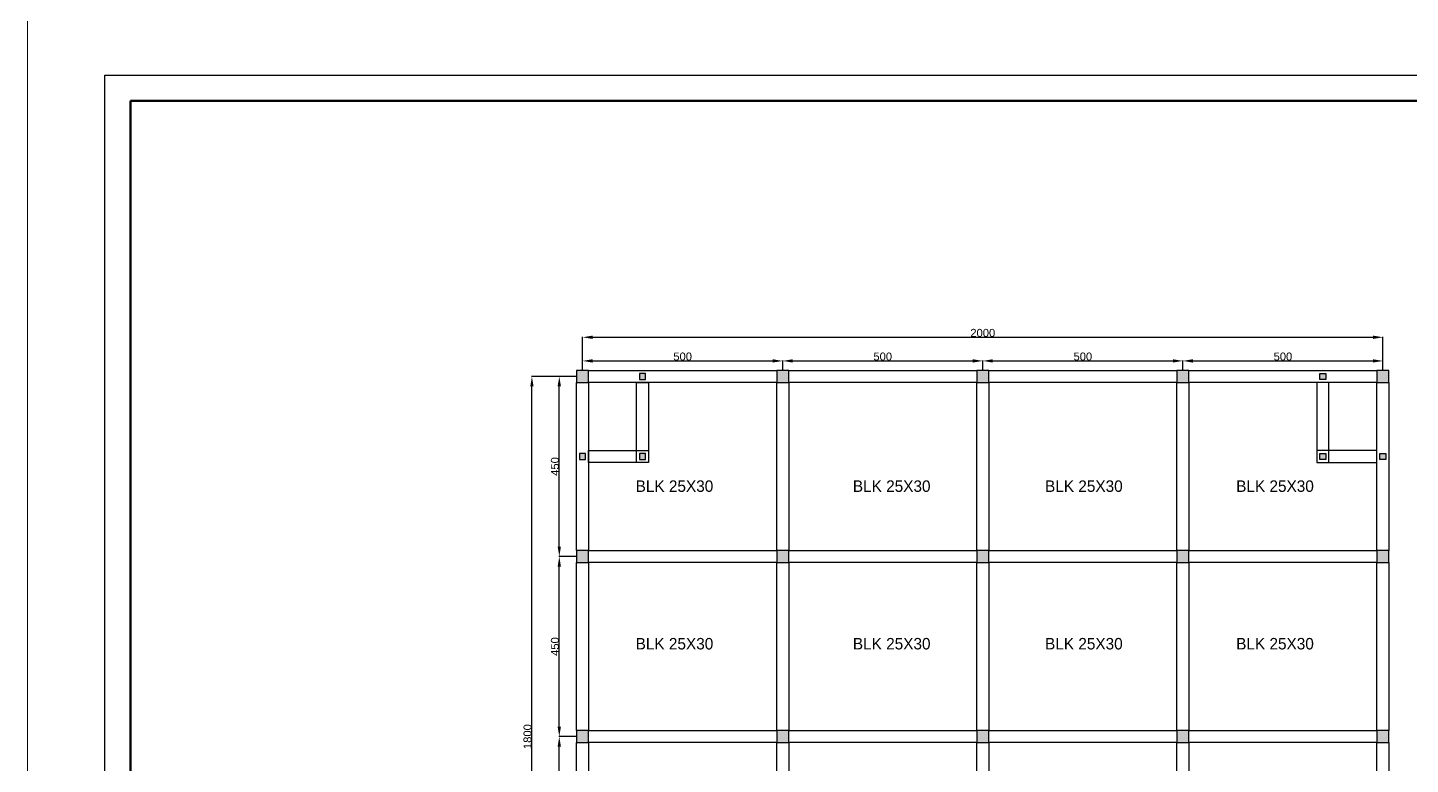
# Model space of a CAD drawing. Header units: centimetres. Extents: x 134057 to 145613, y 5028 to 39996.
# Drawn here: x 134078 to 137533, y 22784 to 24624 of the extents above; entities that cross this region are included whole.
import ezdxf

# ---------------------------------------------------------------- set-up
doc = ezdxf.new("R2010")
doc.units = ezdxf.units.CM
doc.header["$PDMODE"] = 2
for name, color, linetype in [('balok', 123, 'Continuous'), ('dinding', 151, 'Continuous'), ('kolom', 141, 'Continuous')]:
    doc.layers.add(name, color=color, linetype=linetype)
for name, color, linetype, lineweight in [('Kertas', 252, 'Continuous', 20), ('Legenda', 252, 'Continuous', 20), ('TEKS', 190, 'Continuous', 0)]:
    doc.layers.add(name, color=color, linetype=linetype, lineweight=lineweight)
doc.styles.get("Standard").update_dxf_attribs({"font": 'arial.ttf'})
doc.styles.add('TRADITIONAL', font='')
doc.styles.get('TRADITIONAL').set_extended_font_data('Traditional Arabic')
doc.dimstyles.new('ISO-25', dxfattribs={"dimtxt": 2.5, "dimasz": 2.5, "dimexe": 1.25, "dimexo": 0.625, "dimtad": 1, "dimtxsty": 'Standard', "dimcen": 2.5, "dimadec": 0, "dimazin": 0, "dimtfac": 1, "dimtmove": 0, "dimatfit": 3, "dimfxl": 1, "dimarcsym": 0})

# ---------------------------------------------------------------- blocks, each defined once
blk = doc.blocks.new('*D41')
at = {"layer": 'Defpoints', "color": 0, "transparency": 16777216}
for p in [(135965, 23791.7), (135465, 23768), (135965, 23768)]:
    blk.add_point(p, dxfattribs=at)
at = {"layer": 'dinding', "color": 0, "lineweight": -2, "transparency": 16777216}
for p, q in [((135465, 23768.6), (135465, 23793)), ((135490, 23791.7), (135940, 23791.7)), ((135965, 23768.6), (135965, 23793))]:
    blk.add_line(p, q, dxfattribs=at)
at = {"layer": 'dinding', "color": 0, "transparency": 16777216}
for points in [[(135490, 23795.9), (135490, 23787.6), (135465, 23791.7)], [(135940, 23795.9), (135940, 23787.6), (135965, 23791.7)]]:
    blk.add_solid(points, dxfattribs=at)
at = {"layer": 'dinding', "color": 0, "transparency": 16777216, "insert": (135715, 23802.6), "char_height": 20, "attachment_point": 5}
blk.add_mtext('500', dxfattribs=at)
blk = doc.blocks.new('*D33')
at = {"layer": 'Defpoints', "color": 0, "transparency": 16777216}
for p in [(136465, 23791.7), (135965, 23768), (136465, 23768)]:
    blk.add_point(p, dxfattribs=at)
at = {"layer": 'dinding', "color": 0, "lineweight": -2, "transparency": 16777216}
for p, q in [((135965, 23768.6), (135965, 23793)), ((135990, 23791.7), (136440, 23791.7)), ((136465, 23768.6), (136465, 23793))]:
    blk.add_line(p, q, dxfattribs=at)
at = {"layer": 'dinding', "color": 0, "transparency": 16777216}
for points in [[(135990, 23795.9), (135990, 23787.6), (135965, 23791.7)], [(136440, 23795.9), (136440, 23787.6), (136465, 23791.7)]]:
    blk.add_solid(points, dxfattribs=at)
at = {"layer": 'dinding', "color": 0, "transparency": 16777216, "insert": (136215, 23802.6), "char_height": 20, "attachment_point": 5}
blk.add_mtext('500', dxfattribs=at)
blk = doc.blocks.new('*D34')
at = {"layer": 'Defpoints', "color": 0, "transparency": 16777216}
for p in [(136965, 23791.7), (136465, 23768), (136965, 23768)]:
    blk.add_point(p, dxfattribs=at)
at = {"layer": 'dinding', "color": 0, "lineweight": -2, "transparency": 16777216}
for p, q in [((136465, 23768.6), (136465, 23793)), ((136490, 23791.7), (136940, 23791.7)), ((136965, 23768.6), (136965, 23793))]:
    blk.add_line(p, q, dxfattribs=at)
at = {"layer": 'dinding', "color": 0, "transparency": 16777216}
for points in [[(136490, 23795.9), (136490, 23787.6), (136465, 23791.7)], [(136940, 23795.9), (136940, 23787.6), (136965, 23791.7)]]:
    blk.add_solid(points, dxfattribs=at)
at = {"layer": 'dinding', "color": 0, "transparency": 16777216, "insert": (136715, 23802.6), "char_height": 20, "attachment_point": 5}
blk.add_mtext('500', dxfattribs=at)
blk = doc.blocks.new('*D35')
at = {"layer": 'Defpoints', "color": 0, "transparency": 16777216}
for p in [(137465, 23791.7), (136965, 23768), (137465, 23768)]:
    blk.add_point(p, dxfattribs=at)
at = {"layer": 'dinding', "color": 0, "lineweight": -2, "transparency": 16777216}
for p, q in [((136965, 23768.6), (136965, 23793)), ((136990, 23791.7), (137440, 23791.7)), ((137465, 23768.6), (137465, 23793))]:
    blk.add_line(p, q, dxfattribs=at)
at = {"layer": 'dinding', "color": 0, "transparency": 16777216}
for points in [[(136990, 23795.9), (136990, 23787.6), (136965, 23791.7)], [(137440, 23795.9), (137440, 23787.6), (137465, 23791.7)]]:
    blk.add_solid(points, dxfattribs=at)
at = {"layer": 'dinding', "color": 0, "transparency": 16777216, "insert": (137215, 23802.6), "char_height": 20, "attachment_point": 5}
blk.add_mtext('500', dxfattribs=at)
blk = doc.blocks.new('*D36')
at = {"layer": 'Defpoints', "color": 0, "transparency": 16777216}
for p in [(137465, 23850.8), (135465, 23768), (137465, 23768)]:
    blk.add_point(p, dxfattribs=at)
at = {"layer": 'dinding', "color": 0, "lineweight": -2, "transparency": 16777216}
for p, q in [((135465, 23768.6), (135465, 23852)), ((135490, 23850.8), (137440, 23850.8)), ((137465, 23768.6), (137465, 23852))]:
    blk.add_line(p, q, dxfattribs=at)
at = {"layer": 'dinding', "color": 0, "transparency": 16777216}
for points in [[(135490, 23854.9), (135490, 23846.6), (135465, 23850.8)], [(137440, 23854.9), (137440, 23846.6), (137465, 23850.8)]]:
    blk.add_solid(points, dxfattribs=at)
at = {"layer": 'dinding', "color": 0, "transparency": 16777216, "insert": (136465, 23861.6), "char_height": 20, "attachment_point": 5}
blk.add_mtext('2000', dxfattribs=at)
blk = doc.blocks.new('*D42')
at = {"layer": 'Defpoints', "color": 0, "transparency": 16777216}
for p in [(135406.8, 23753), (135450, 23753), (135450, 23303)]:
    blk.add_point(p, dxfattribs=at)
at = {"layer": 'dinding', "color": 0, "lineweight": -2, "transparency": 16777216}
for p, q in [((135449.4, 23753), (135405.5, 23753)), ((135406.8, 23328), (135406.8, 23728)), ((135449.4, 23303), (135405.5, 23303))]:
    blk.add_line(p, q, dxfattribs=at)
at = {"layer": 'dinding', "color": 0, "transparency": 16777216}
for points in [[(135402.6, 23728), (135410.9, 23728), (135406.8, 23753)], [(135402.6, 23328), (135410.9, 23328), (135406.8, 23303)]]:
    blk.add_solid(points, dxfattribs=at)
at = {"layer": 'dinding', "color": 0, "transparency": 16777216, "insert": (135395.9, 23528), "char_height": 20, "attachment_point": 5, "rotation": 90}
blk.add_mtext('450', dxfattribs=at)
blk = doc.blocks.new('*D37')
at = {"layer": 'Defpoints', "color": 0, "transparency": 16777216}
for p in [(135406.8, 23303), (135450, 23303), (135450, 22853)]:
    blk.add_point(p, dxfattribs=at)
at = {"layer": 'dinding', "color": 0, "lineweight": -2, "transparency": 16777216}
for p, q in [((135449.4, 23303), (135405.5, 23303)), ((135406.8, 22878), (135406.8, 23278)), ((135449.4, 22853), (135405.5, 22853))]:
    blk.add_line(p, q, dxfattribs=at)
at = {"layer": 'dinding', "color": 0, "transparency": 16777216}
for points in [[(135402.6, 23278), (135410.9, 23278), (135406.8, 23303)], [(135402.6, 22878), (135410.9, 22878), (135406.8, 22853)]]:
    blk.add_solid(points, dxfattribs=at)
at = {"layer": 'dinding', "color": 0, "transparency": 16777216, "insert": (135395.9, 23078), "char_height": 20, "attachment_point": 5, "rotation": 90}
blk.add_mtext('450', dxfattribs=at)
blk = doc.blocks.new('*D38')
at = {"layer": 'Defpoints', "color": 0, "transparency": 16777216}
for p in [(135406.8, 22853), (135450, 22853), (135450, 22403)]:
    blk.add_point(p, dxfattribs=at)
at = {"layer": 'dinding', "color": 0, "lineweight": -2, "transparency": 16777216}
for p, q in [((135449.4, 22853), (135405.5, 22853)), ((135406.8, 22428), (135406.8, 22828)), ((135449.4, 22403), (135405.5, 22403))]:
    blk.add_line(p, q, dxfattribs=at)
at = {"layer": 'dinding', "color": 0, "transparency": 16777216}
for points in [[(135402.6, 22828), (135410.9, 22828), (135406.8, 22853)], [(135402.6, 22428), (135410.9, 22428), (135406.8, 22403)]]:
    blk.add_solid(points, dxfattribs=at)
at = {"layer": 'dinding', "color": 0, "transparency": 16777216, "insert": (135395.9, 22628), "char_height": 20, "attachment_point": 5, "rotation": 90}
blk.add_mtext('450', dxfattribs=at)
blk = doc.blocks.new('*D40')
at = {"layer": 'Defpoints', "color": 0, "transparency": 16777216}
for p in [(135338.4, 23753), (135450, 23753), (135450, 21953)]:
    blk.add_point(p, dxfattribs=at)
at = {"layer": 'dinding', "color": 0, "lineweight": -2, "transparency": 16777216}
for p, q in [((135449.4, 23753), (135337.1, 23753)), ((135338.4, 21978), (135338.4, 23728)), ((135449.4, 21953), (135337.1, 21953))]:
    blk.add_line(p, q, dxfattribs=at)
at = {"layer": 'dinding', "color": 0, "transparency": 16777216}
for points in [[(135334.2, 23728), (135342.5, 23728), (135338.4, 23753)], [(135334.2, 21978), (135342.5, 21978), (135338.4, 21953)]]:
    blk.add_solid(points, dxfattribs=at)
at = {"layer": 'dinding', "color": 0, "transparency": 16777216, "insert": (135327.5, 22853), "char_height": 20, "attachment_point": 5, "rotation": 90}
blk.add_mtext('1800', dxfattribs=at)

msp = doc.modelspace()

# ---------------------------------------------------------------- hatches: boundary and pattern name
at = {"layer": 'dinding', "true_color": 0x636466}
h = msp.add_hatch(color=251, dxfattribs=at)
h.dxf.hatch_style = 1
h.paths.add_polyline_path([(135479.985, 23767.996), (135449.985, 23767.996), (135449.985, 23737.996), (135479.985, 23737.996)])
h.paths.add_polyline_path([(135622.485, 23760.496), (135607.485, 23760.496), (135607.485, 23745.496), (135622.485, 23745.496)])
h.paths.add_polyline_path([(135472.485, 23560.496), (135457.485, 23560.496), (135457.485, 23545.496), (135472.485, 23545.496)])
h.paths.add_polyline_path([(135622.485, 23560.496), (135607.485, 23560.496), (135607.485, 23545.496), (135622.485, 23545.496)])
h.paths.add_polyline_path([(135979.985, 23767.996), (135949.985, 23767.996), (135949.985, 23737.996), (135979.985, 23737.996)])
h.paths.add_polyline_path([(136479.985, 23767.996), (136449.985, 23767.996), (136449.985, 23737.996), (136479.985, 23737.996)])
h.paths.add_polyline_path([(136979.985, 23767.996), (136949.985, 23767.996), (136949.985, 23737.996), (136979.985, 23737.996)])
h.paths.add_polyline_path([(137322.485, 23760.496), (137307.485, 23760.496), (137307.485, 23745.496), (137322.485, 23745.496)])
h.paths.add_polyline_path([(137479.985, 23767.996), (137449.985, 23767.996), (137449.985, 23737.996), (137479.985, 23737.996)])
h.paths.add_polyline_path([(137322.485, 23560.496), (137307.485, 23560.496), (137307.485, 23545.496), (137322.485, 23545.496)])
h.paths.add_polyline_path([(137472.485, 23560.496), (137457.485, 23560.496), (137457.485, 23545.496), (137472.485, 23545.496)])
h.paths.add_polyline_path([(137479.985, 23317.996), (137449.985, 23317.996), (137449.985, 23287.996), (137479.985, 23287.996)])
h.paths.add_polyline_path([(136979.985, 23317.996), (136949.985, 23317.996), (136949.985, 23287.996), (136979.985, 23287.996)])
h.paths.add_polyline_path([(136479.985, 23317.996), (136449.985, 23317.996), (136449.985, 23287.996), (136479.985, 23287.996)])
h.paths.add_polyline_path([(135979.985, 23317.996), (135949.985, 23317.996), (135949.985, 23287.996), (135979.985, 23287.996)])
h.paths.add_polyline_path([(135479.985, 23317.996), (135449.985, 23317.996), (135449.985, 23287.996), (135479.985, 23287.996)])
h.paths.add_polyline_path([(135479.985, 22867.996), (135449.985, 22867.996), (135449.985, 22837.996), (135479.985, 22837.996)])
h.paths.add_polyline_path([(135979.985, 22867.996), (135949.985, 22867.996), (135949.985, 22837.996), (135979.985, 22837.996)])
h.paths.add_polyline_path([(136479.985, 22867.996), (136449.985, 22867.996), (136449.985, 22837.996), (136479.985, 22837.996)])
h.paths.add_polyline_path([(136979.985, 22867.996), (136949.985, 22867.996), (136949.985, 22837.996), (136979.985, 22837.996)])
h.paths.add_polyline_path([(137479.985, 22867.996), (137449.985, 22867.996), (137449.985, 22837.996), (137479.985, 22837.996)])
h.paths.add_polyline_path([(137479.985, 22417.996), (137449.985, 22417.996), (137449.985, 22387.996), (137479.985, 22387.996)])
h.paths.add_polyline_path([(136979.985, 22417.996), (136949.985, 22417.996), (136949.985, 22387.996), (136979.985, 22387.996)])
h.paths.add_polyline_path([(136479.985, 22417.996), (136449.985, 22417.996), (136449.985, 22387.996), (136479.985, 22387.996)])
h.paths.add_polyline_path([(135979.985, 22417.996), (135949.985, 22417.996), (135949.985, 22387.996), (135979.985, 22387.996)])
h.paths.add_polyline_path([(135479.985, 22417.996), (135449.985, 22417.996), (135449.985, 22387.996), (135479.985, 22387.996)])
h.paths.add_polyline_path([(135479.985, 21952.996), (135449.985, 21952.996), (135449.985, 21937.996), (135479.985, 21937.996)])
h.paths.add_polyline_path([(135479.985, 21967.996), (135449.985, 21967.996), (135449.985, 21952.996), (135479.985, 21952.996)])
h.paths.add_polyline_path([(135979.985, 21952.996), (135949.985, 21952.996), (135949.985, 21937.996), (135979.985, 21937.996)])
h.paths.add_polyline_path([(135979.985, 21967.996), (135949.985, 21967.996), (135949.985, 21952.996), (135979.985, 21952.996)])
h.paths.add_polyline_path([(136479.985, 21952.996), (136449.985, 21952.996), (136449.985, 21937.996), (136479.985, 21937.996)])
h.paths.add_polyline_path([(136479.985, 21967.996), (136449.985, 21967.996), (136449.985, 21952.996), (136479.985, 21952.996)])
h.paths.add_polyline_path([(136979.985, 21952.996), (136949.985, 21952.996), (136949.985, 21937.996), (136979.985, 21937.996)])
h.paths.add_polyline_path([(136979.985, 21967.996), (136949.985, 21967.996), (136949.985, 21952.996), (136979.985, 21952.996)])
h.paths.add_polyline_path([(137479.985, 21952.996), (137449.985, 21952.996), (137449.985, 21937.996), (137479.985, 21937.996)])
h.paths.add_polyline_path([(137479.985, 21967.996), (137449.985, 21967.996), (137449.985, 21952.996), (137479.985, 21952.996)])

# ---------------------------------------------------------------- linework, layer by layer
at = {"layer": 'balok'}
for points in [[(135449.985, 23737.996), (135479.985, 23737.996), (135479.985, 23317.996), (135449.985, 23317.996)], [(135479.985, 23767.996), (135949.985, 23767.996), (135949.985, 23737.996), (135479.985, 23737.996)], [(135599.985, 23737.996), (135629.985, 23737.996), (135629.985, 23537.996), (135599.985, 23537.996)], [(135949.985, 23737.996), (135979.985, 23737.996), (135979.985, 23317.996), (135949.985, 23317.996)], [(135979.985, 23767.996), (136449.985, 23767.996), (136449.985, 23737.996), (135979.985, 23737.996)], [(136449.985, 23737.996), (136479.985, 23737.996), (136479.985, 23317.996), (136449.985, 23317.996)], [(136479.985, 23767.996), (136949.985, 23767.996), (136949.985, 23737.996), (136479.985, 23737.996)], [(136949.985, 23737.996), (136979.985, 23737.996), (136979.985, 23317.996), (136949.985, 23317.996)], [(136979.985, 23767.996), (137449.985, 23767.996), (137449.985, 23737.996), (136979.985, 23737.996)], [(137329.985, 23737.996), (137299.985, 23737.996), (137299.985, 23537.996), (137329.985, 23537.996)], [(137449.985, 23737.996), (137479.985, 23737.996), (137479.985, 23317.996), (137449.985, 23317.996)], [(135479.985, 23567.996), (135629.985, 23567.996), (135629.985, 23537.996), (135479.985, 23537.996)], [(137449.985, 23567.996), (137299.985, 23567.996), (137299.985, 23537.996), (137449.985, 23537.996)], [(135449.985, 23287.996), (135479.985, 23287.996), (135479.985, 22867.996), (135449.985, 22867.996)], [(135479.985, 23317.996), (135949.985, 23317.996), (135949.985, 23287.996), (135479.985, 23287.996)], [(135949.985, 23287.996), (135979.985, 23287.996), (135979.985, 22867.996), (135949.985, 22867.996)], [(135979.985, 23317.996), (136449.985, 23317.996), (136449.985, 23287.996), (135979.985, 23287.996)], [(136449.985, 23287.996), (136479.985, 23287.996), (136479.985, 22867.996), (136449.985, 22867.996)], [(136479.985, 23317.996), (136949.985, 23317.996), (136949.985, 23287.996), (136479.985, 23287.996)], [(136949.985, 23287.996), (136979.985, 23287.996), (136979.985, 22867.996), (136949.985, 22867.996)], [(136979.985, 23317.996), (137449.985, 23317.996), (137449.985, 23287.996), (136979.985, 23287.996)], [(137449.985, 23287.996), (137479.985, 23287.996), (137479.985, 22867.996), (137449.985, 22867.996)], [(135449.985, 22837.996), (135479.985, 22837.996), (135479.985, 22417.996), (135449.985, 22417.996)], [(135479.985, 22867.996), (135949.985, 22867.996), (135949.985, 22837.996), (135479.985, 22837.996)], [(135949.985, 22837.996), (135979.985, 22837.996), (135979.985, 22417.996), (135949.985, 22417.996)], [(135979.985, 22867.996), (136449.985, 22867.996), (136449.985, 22837.996), (135979.985, 22837.996)], [(136449.985, 22837.996), (136479.985, 22837.996), (136479.985, 22417.996), (136449.985, 22417.996)], [(136479.985, 22867.996), (136949.985, 22867.996), (136949.985, 22837.996), (136479.985, 22837.996)], [(136949.985, 22837.996), (136979.985, 22837.996), (136979.985, 22417.996), (136949.985, 22417.996)], [(136979.985, 22867.996), (137449.985, 22867.996), (137449.985, 22837.996), (136979.985, 22837.996)], [(137449.985, 22837.996), (137479.985, 22837.996), (137479.985, 22417.996), (137449.985, 22417.996)]]:
    msp.add_lwpolyline(points, close=True, dxfattribs=at)
at = {"layer": 'dinding'}
for points in [[(135607.485, 23745.496), (135622.485, 23745.496), (135622.485, 23760.496), (135607.485, 23760.496)], [(137322.485, 23745.496), (137307.485, 23745.496), (137307.485, 23760.496), (137322.485, 23760.496)], [(135457.485, 23545.496), (135472.485, 23545.496), (135472.485, 23560.496), (135457.485, 23560.496)], [(135607.485, 23545.496), (135622.485, 23545.496), (135622.485, 23560.496), (135607.485, 23560.496)], [(137322.485, 23545.496), (137307.485, 23545.496), (137307.485, 23560.496), (137322.485, 23560.496)], [(137472.485, 23545.496), (137457.485, 23545.496), (137457.485, 23560.496), (137472.485, 23560.496)]]:
    msp.add_lwpolyline(points, close=True, dxfattribs=at)
at = {"layer": 'Kertas'}
msp.add_lwpolyline([(134078.342, 24699.039), (139416.657, 24699.039), (139416.657, 20878.606), (134078.342, 20878.606)], close=True, dxfattribs=at)
at = {"layer": 'kolom'}
for points in [[(135449.985, 23737.996), (135479.985, 23737.996), (135479.985, 23767.996), (135449.985, 23767.996)], [(135949.985, 23737.996), (135979.985, 23737.996), (135979.985, 23767.996), (135949.985, 23767.996)], [(136449.985, 23737.996), (136479.985, 23737.996), (136479.985, 23767.996), (136449.985, 23767.996)], [(136949.985, 23737.996), (136979.985, 23737.996), (136979.985, 23767.996), (136949.985, 23767.996)], [(137449.985, 23737.996), (137479.985, 23737.996), (137479.985, 23767.996), (137449.985, 23767.996)], [(135449.985, 23287.996), (135479.985, 23287.996), (135479.985, 23317.996), (135449.985, 23317.996)], [(135949.985, 23287.996), (135979.985, 23287.996), (135979.985, 23317.996), (135949.985, 23317.996)], [(136449.985, 23287.996), (136479.985, 23287.996), (136479.985, 23317.996), (136449.985, 23317.996)], [(136949.985, 23287.996), (136979.985, 23287.996), (136979.985, 23317.996), (136949.985, 23317.996)], [(137449.985, 23287.996), (137479.985, 23287.996), (137479.985, 23317.996), (137449.985, 23317.996)], [(135449.985, 22837.996), (135479.985, 22837.996), (135479.985, 22867.996), (135449.985, 22867.996)], [(135949.985, 22837.996), (135979.985, 22837.996), (135979.985, 22867.996), (135949.985, 22867.996)], [(136449.985, 22837.996), (136479.985, 22837.996), (136479.985, 22867.996), (136449.985, 22867.996)], [(136949.985, 22837.996), (136979.985, 22837.996), (136979.985, 22867.996), (136949.985, 22867.996)], [(137449.985, 22837.996), (137479.985, 22837.996), (137479.985, 22867.996), (137449.985, 22867.996)]]:
    msp.add_lwpolyline(points, close=True, dxfattribs=at)
at = {"layer": 'Legenda', "color": 5, "lineweight": 30}
msp.add_lwpolyline([(134271.293, 24506.087), (139288.023, 24506.087), (139288.023, 21007.24), (134271.293, 21007.24)], close=True, dxfattribs=at)
at = {"layer": 'Legenda', "color": 1, "lineweight": 50}
msp.add_lwpolyline([(134335.61, 24441.77), (138387.584, 24441.77), (138387.584, 21071.557), (134335.61, 21071.557)], close=True, dxfattribs=at)

# ---------------------------------------------------------------- texts
at = {"layer": 'TEKS', "color": 1, "lineweight": 15, "char_height": 28.6714, "width": 429.1218, "attachment_point": 5, "style": 'TRADITIONAL'}
for insert in [(135694.546, 23478.649), (136237.391, 23478.649), (136717.599, 23478.649), (137195.198, 23478.649), (135694.546, 23084.932), (136237.391, 23084.932), (136717.599, 23084.932), (137195.198, 23084.932)]:
    msp.add_mtext('BLK 25X30', dxfattribs=dict(at, insert=insert))

# ---------------------------------------------------------------- dimensions: what is measured, and where the dimension line sits
at = {"layer": 'dinding'}
for base, p1, p2, picture, middle in [((137464.985, 23850.774), (135464.985, 23767.996), (137464.985, 23767.996), '*D36', (136464.985, 23861.61)), ((135964.985, 23791.738), (135464.985, 23767.996), (135964.985, 23767.996), '*D41', (135714.985, 23802.574)), ((136464.985, 23791.738), (135964.985, 23767.996), (136464.985, 23767.996), '*D33', (136214.985, 23802.574)), ((136964.985, 23791.738), (136464.985, 23767.996), (136964.985, 23767.996), '*D34', (136714.985, 23802.574)), ((137464.985, 23791.738), (136964.985, 23767.996), (137464.985, 23767.996), '*D35', (137214.985, 23802.574))]:
    dim = msp.add_linear_dim(base=base, p1=p1, p2=p2, dimstyle='ISO-25', override={"dimtxt": 20, "dimasz": 25}, dxfattribs=at)
    dim.commit()
    dim.dimension.update_dxf_attribs({"geometry": picture, "text_midpoint": middle})
for base, p1, p2, picture, middle in [((135338.365, 23752.996), (135449.985, 21952.996), (135449.985, 23752.996), '*D40', (135327.529, 22852.996)), ((135406.77, 23752.996), (135449.985, 23302.996), (135449.985, 23752.996), '*D42', (135395.933, 23527.996)), ((135406.77, 23302.996), (135449.985, 22852.996), (135449.985, 23302.996), '*D37', (135395.933, 23077.996)), ((135406.77, 22852.996), (135449.985, 22402.996), (135449.985, 22852.996), '*D38', (135395.933, 22627.996))]:
    dim = msp.add_linear_dim(base=base, p1=p1, p2=p2, angle=90, dimstyle='ISO-25', override={"dimtxt": 20, "dimasz": 25}, dxfattribs=at)
    dim.commit()
    dim.dimension.update_dxf_attribs({"geometry": picture, "text_midpoint": middle})

doc.saveas('drawing.dxf')
